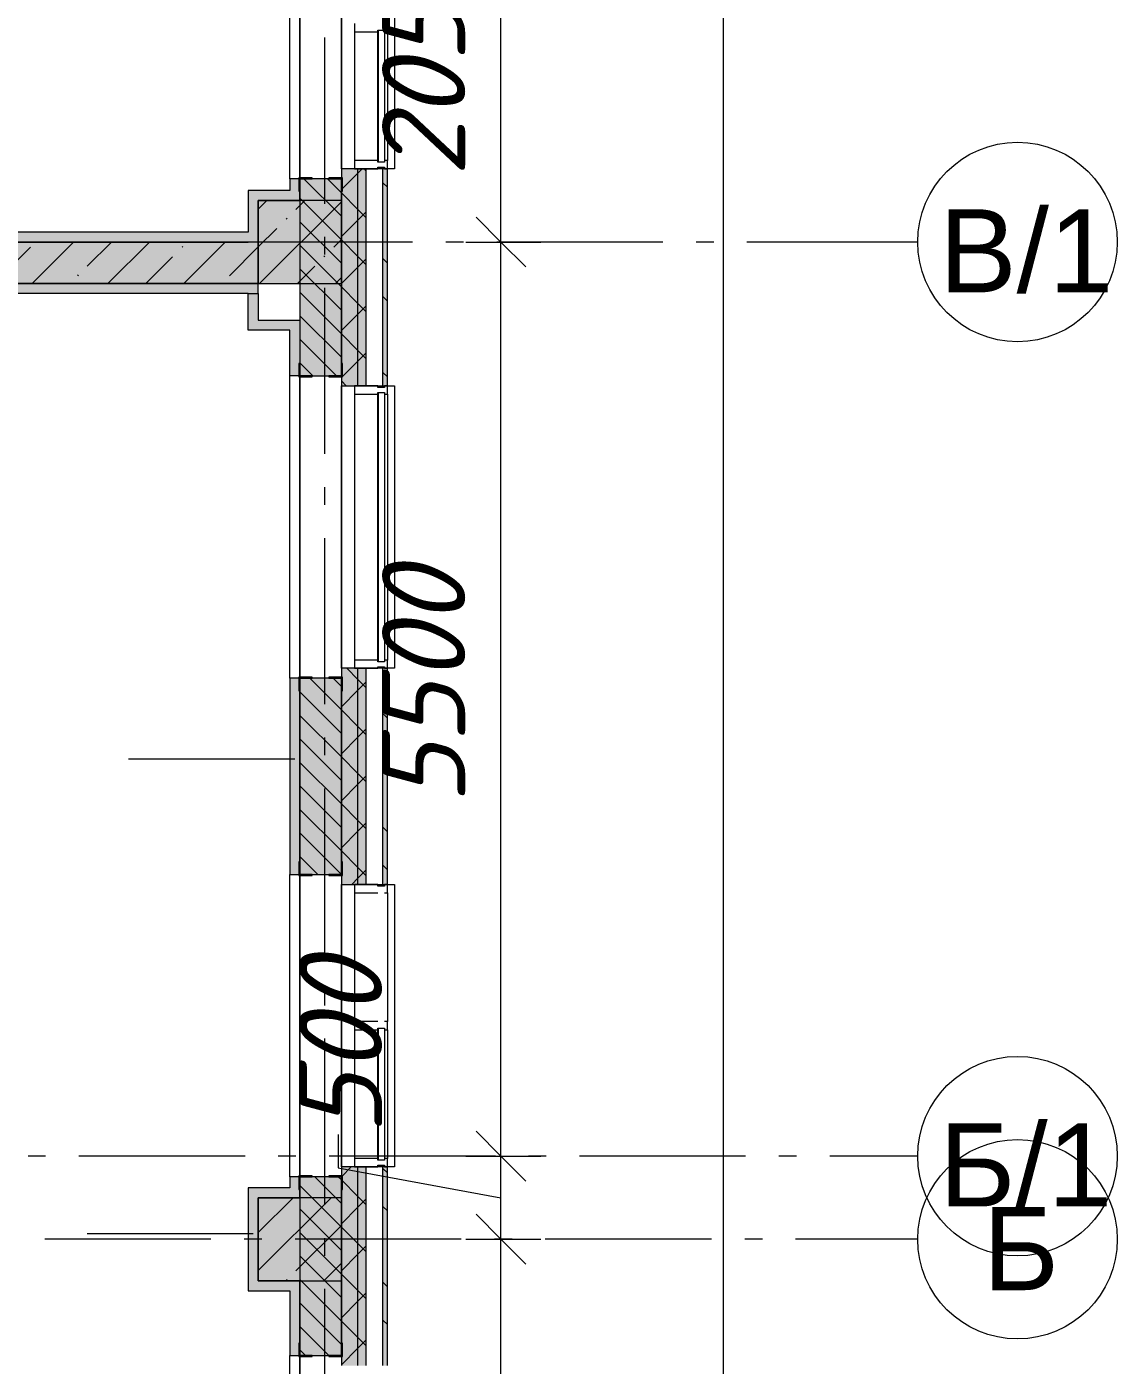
# Model space of a CAD drawing. Header units: millimetres. Extents: x -537608 to 253996, y -217170 to 186033.
# Drawn here: x -215169 to -208608, y 93913 to 101966 of the extents above; entities that cross this region are included whole.
import ezdxf

# ---------------------------------------------------------------- set-up
doc = ezdxf.new("R2010")
doc.units = ezdxf.units.MM
doc.layers.add('PDF _Геометрия', color=7, linetype='Continuous')
doc.layers.add('PDF _Текст', color=7, linetype='Continuous')
doc.layers.add('PDF _Сплошная заливка', color=7, linetype='Continuous', true_color=0xffffff)
doc.styles.add('PDF ArialMT', font='arial.ttf')
doc.styles.add('PDF ISOCPEUR Italic', font='isocpeui.ttf')

msp = doc.modelspace()

# ---------------------------------------------------------------- hatches: boundary and pattern name
at = {"layer": 'PDF _Сплошная заливка', "transparency": 33554559}
h = msp.add_hatch(color=256, dxfattribs=at)
h.paths.add_polyline_path([(-213276.196, 91321.2663), (-213176.1955, 91321.2663), (-213176.1955, 92211.2671), (-213276.196, 92211.2671), (-213276.196, 91421.2666)], flags=0)
h.paths.add_polyline_path([(-213238.0699, 93911.265), (-213176.1955, 93911.265), (-213176.1955, 95106.2662), (-213276.196, 95106.2662), (-213276.196, 93911.265)], flags=0)
h.paths.add_polyline_path([(-213276.196, 96806.2641), (-213176.1955, 96806.2641), (-213176.1955, 98106.2648), (-213276.196, 98106.2648)], flags=0)
h.paths.add_polyline_path([(-213238.0699, 99806.2649), (-213176.1955, 99806.2649), (-213176.1955, 101111.2648), (-213276.196, 101111.2648), (-213276.196, 99806.2649)], flags=0)
h.paths.add_polyline_path([(-213276.196, 102811.2649), (-213176.1955, 102811.2649), (-213176.1955, 104121.2638), (-213276.196, 104121.2638), (-213276.196, 103904.3215)], flags=0)
h.paths.add_polyline_path([(-213276.196, 105821.264), (-213176.1955, 105821.264), (-213176.1955, 107121.2647), (-213276.196, 107121.2647), (-213276.196, 106736.1164)], flags=0)
h.paths.add_polyline_path([(-213276.196, 108821.2626), (-213176.1955, 108821.2626), (-213176.1955, 110121.2633), (-213276.196, 110121.2633), (-213276.196, 109567.9133)], flags=0)
h.paths.add_polyline_path([(-213238.0699, 111821.2633), (-213176.1955, 111821.2633), (-213176.1955, 113121.2619), (-213276.196, 113121.2619), (-213276.196, 111821.2633)], flags=0)
h.paths.add_polyline_path([(-213238.0699, 114821.262), (-213176.1955, 114821.262), (-213176.1955, 116121.2606), (-213276.196, 116121.2606), (-213276.196, 114821.262)], flags=0)
h.paths.add_polyline_path([(-213238.0699, 117821.2606), (-213176.1955, 117821.2606), (-213176.1955, 119121.2613), (-213276.196, 119121.2613), (-213276.196, 117821.2606)], flags=0)
h.paths.add_polyline_path([(-213238.0699, 120821.2614), (-213176.1955, 120821.2614), (-213176.1955, 122121.2599), (-213276.196, 122121.2599), (-213276.196, 120821.2614)], flags=0)
h.paths.add_polyline_path([(-213276.196, 123821.2601), (-213176.1955, 123821.2601), (-213176.1955, 125121.2596), (-213276.196, 125121.2596)], flags=0)
h.paths.add_polyline_path([(-213276.196, 126821.2597), (-213176.1955, 126821.2597), (-213176.1955, 128121.2594), (-213276.196, 128121.2594), (-213276.196, 127266.638)], flags=0)
h.paths.add_polyline_path([(-213176.1955, 129821.2592), (-213176.1955, 131221.2592), (-213276.196, 131221.2592), (-213276.196, 129821.2592), (-213238.0699, 129821.2592)], flags=0)
h.paths.add_polyline_path([(-213276.196, 132921.2581), (-213176.1955, 132921.2581), (-213176.1955, 134013.0333), (-213276.196, 134013.0333)], flags=0)
h.paths.add_polyline_path([(-213276.196, 135713.0321), (-213176.1955, 135713.0321), (-213176.1955, 137121.2587), (-213276.196, 137121.2587), (-213276.196, 135771.2589)], flags=0)
h.paths.add_polyline_path([(-213276.196, 138821.2574), (-213176.1955, 138821.2574), (-213176.1955, 140391.2579), (-213276.196, 140391.2579), (-213276.196, 139301.7709)], flags=0)
h = msp.add_hatch(color=256, dxfattribs=at)
h.paths.add_polyline_path([(-213126.1959, 91271.2661), (-213126.1959, 92211.2671), (-213176.1955, 92211.2671), (-213176.1955, 91271.2661)], flags=0)
h.paths.add_polyline_path([(-213176.1955, 93911.265), (-213126.1959, 93911.265), (-213126.1959, 95106.2662), (-213176.1955, 95106.2662), (-213176.1955, 93993.0342)], flags=0)
h.paths.add_polyline_path([(-213126.1959, 96806.2641), (-213126.1959, 98106.2648), (-213176.1955, 98106.2648), (-213176.1955, 96806.2641)], flags=0)
h.paths.add_polyline_path([(-213126.1959, 99806.2649), (-213126.1959, 101111.2648), (-213176.1955, 101111.2648), (-213176.1955, 99806.2649)], flags=0)
h.paths.add_polyline_path([(-213126.1959, 102811.2649), (-213126.1959, 104121.2638), (-213176.1955, 104121.2638), (-213176.1955, 102811.2649)], flags=0)
h.paths.add_polyline_path([(-213126.1959, 105821.264), (-213126.1959, 107121.2647), (-213176.1955, 107121.2647), (-213176.1955, 105821.264)], flags=0)
h.paths.add_polyline_path([(-213126.1959, 108821.2626), (-213126.1959, 110121.2633), (-213176.1955, 110121.2633), (-213176.1955, 108821.2626)], flags=0)
h.paths.add_polyline_path([(-213126.1959, 111821.2633), (-213126.1959, 113121.2619), (-213176.1955, 113121.2619), (-213176.1955, 111821.2633)], flags=0)
h.paths.add_polyline_path([(-213176.1955, 114821.262), (-213126.1959, 114821.262), (-213126.1959, 116121.2606), (-213176.1955, 116121.2606), (-213176.1955, 115231.5051)], flags=0)
h.paths.add_polyline_path([(-213126.1959, 117821.2606), (-213126.1959, 119121.2613), (-213176.1955, 119121.2613), (-213176.1955, 117821.2606)], flags=0)
h.paths.add_polyline_path([(-213176.1955, 120821.2614), (-213126.1959, 120821.2614), (-213126.1959, 122121.2599), (-213176.1955, 122121.2599), (-213176.1955, 120895.0969)], flags=0)
h.paths.add_polyline_path([(-213126.1959, 123821.2601), (-213126.1959, 125121.2596), (-213176.1955, 125121.2596), (-213176.1955, 123821.2601)], flags=0)
h.paths.add_polyline_path([(-213176.1955, 126821.2597), (-213126.1959, 126821.2597), (-213126.1959, 128121.2594), (-213176.1955, 128121.2594), (-213176.1955, 127974.5862)], flags=0)
h.paths.add_polyline_path([(-213126.1959, 129821.2592), (-213126.1959, 131221.2592), (-213176.1955, 131221.2592), (-213176.1955, 129821.2592)], flags=0)
h.paths.add_polyline_path([(-213126.1959, 132921.2581), (-213126.1959, 134013.0333), (-213176.1955, 134013.0333), (-213176.1955, 132921.2581)], flags=0)
h.paths.add_polyline_path([(-213126.1959, 135713.0321), (-213126.1959, 137121.2587), (-213176.1955, 137121.2587), (-213176.1955, 135713.0321)], flags=0)
h.paths.add_polyline_path([(-213126.1959, 138821.2574), (-213126.1959, 140391.2579), (-213176.1955, 140391.2579), (-213176.1955, 138821.2574)], flags=0)
h = msp.add_hatch(color=256, dxfattribs=at)
h.paths.add_polyline_path([(-212999.1964, 91144.2677), (-212999.1964, 92211.2671), (-213026.1966, 92211.2671), (-213026.1966, 91144.2677)], flags=0)
h.paths.add_polyline_path([(-212999.1964, 93911.265), (-212999.1964, 95106.2662), (-213026.1966, 95106.2662), (-213026.1966, 93911.265)], flags=0)
h.paths.add_polyline_path([(-213026.1966, 96806.2641), (-212999.1964, 96806.2641), (-212999.1964, 98106.2648), (-213026.1966, 98106.2648), (-213026.1966, 96824.8312)], flags=0)
h.paths.add_polyline_path([(-213026.1966, 99806.2649), (-212999.1964, 99806.2649), (-212999.1964, 101111.2648), (-213026.1966, 101111.2648), (-213026.1966, 101072.5245)], flags=0)
h.paths.add_polyline_path([(-213026.1966, 102811.2649), (-212999.1964, 102811.2649), (-212999.1964, 104121.2638), (-213026.1966, 104121.2638), (-213026.1966, 103904.3215)], flags=0)
h.paths.add_polyline_path([(-213026.1966, 105821.264), (-212999.1964, 105821.264), (-212999.1964, 107121.2647), (-213026.1966, 107121.2647), (-213026.1966, 106736.1164)], flags=0)
h.paths.add_polyline_path([(-213026.1966, 108821.2626), (-212999.1964, 108821.2626), (-212999.1964, 110121.2633), (-213026.1966, 110121.2633), (-213026.1966, 109567.9133)], flags=0)
h.paths.add_polyline_path([(-213026.1966, 111821.2633), (-212999.1964, 111821.2633), (-212999.1964, 113121.2619), (-213026.1966, 113121.2619), (-213026.1966, 112399.7082)], flags=0)
h.paths.add_polyline_path([(-213026.1966, 114821.262), (-212999.1964, 114821.262), (-212999.1964, 116121.2606), (-213026.1966, 116121.2606), (-213026.1966, 115231.5051)], flags=0)
h.paths.add_polyline_path([(-213026.1966, 117821.2606), (-212999.1964, 117821.2606), (-212999.1964, 119121.2613), (-213026.1966, 119121.2613), (-213026.1966, 118063.2999)], flags=0)
h.paths.add_polyline_path([(-212999.1964, 120821.2614), (-212999.1964, 122121.2599), (-213026.1966, 122121.2599), (-213026.1966, 120821.2614)], flags=0)
h.paths.add_polyline_path([(-213026.1966, 123821.2601), (-212999.1964, 123821.2601), (-212999.1964, 125121.2596), (-213026.1966, 125121.2596)], flags=0)
h.paths.add_polyline_path([(-213026.1966, 126821.2597), (-212999.1964, 126821.2597), (-212999.1964, 128121.2594), (-213026.1966, 128121.2594), (-213026.1966, 127974.5862)], flags=0)
h.paths.add_polyline_path([(-212999.1964, 129821.2592), (-212999.1964, 131221.2592), (-213026.1966, 131221.2592), (-213026.1966, 129821.2592)], flags=0)
h.paths.add_polyline_path([(-212999.1964, 132921.2581), (-212999.1964, 134013.0333), (-213026.1966, 134013.0333), (-213026.1966, 132921.2581)], flags=0)
h.paths.add_polyline_path([(-212999.1964, 135713.0321), (-212999.1964, 137121.2587), (-213026.1966, 137121.2587), (-213026.1966, 135713.0321)], flags=0)
h.paths.add_polyline_path([(-212999.1964, 138821.2574), (-212999.1964, 140391.2579), (-213026.1966, 140391.2579), (-213026.1966, 138821.2574)], flags=0)
h = msp.add_hatch(color=256, dxfattribs=at)
h.paths.add_polyline_path([(-213276.196, 91921.2686), (-213276.196, 92151.2643), (-213526.1963, 92151.2643), (-213526.1963, 91921.2686), (-213431.1553, 91921.2686)], flags=0)
h.paths.add_polyline_path([(-213526.1963, 93971.2679), (-213276.196, 93971.2679), (-213276.196, 95046.2677), (-213526.1963, 95046.2677), (-213526.1963, 93993.0342)], flags=0)
h.paths.add_polyline_path([(-213526.1963, 96866.267), (-213276.196, 96866.267), (-213276.196, 98046.2663), (-213526.1963, 98046.2663)], flags=0)
h.paths.add_polyline_path([(-213276.196, 99866.2656), (-213276.196, 101051.2641), (-213526.1963, 101051.2641), (-213526.1963, 99866.2656)], flags=0)
h.paths.add_polyline_path([(-213276.196, 102871.2634), (-213276.196, 104061.2632), (-213526.1963, 104061.2632), (-213526.1963, 102871.2634)], flags=0)
h.paths.add_polyline_path([(-213276.196, 105881.2646), (-213276.196, 107061.264), (-213526.1963, 107061.264), (-213526.1963, 105881.2646)], flags=0)
h.paths.add_polyline_path([(-213276.196, 108881.2632), (-213276.196, 109671.2637), (-213526.1963, 109671.2637), (-213526.1963, 108881.2632)], flags=0)
h.paths.add_polyline_path([(-213276.196, 109921.2625), (-213276.196, 110061.2626), (-213526.1963, 110061.2626), (-213526.1963, 109921.2625)], flags=0)
h.paths.add_polyline_path([(-213276.196, 111881.2619), (-213276.196, 112421.2636), (-213526.1963, 112421.2636), (-213526.1963, 111881.2619)], flags=0)
h.paths.add_polyline_path([(-213276.196, 112921.2633), (-213276.196, 113061.2634), (-213526.1963, 113061.2634), (-213526.1963, 112921.2633), (-213326.1961, 112921.2633)], flags=0)
h.paths.add_polyline_path([(-213526.1963, 114881.2627), (-213276.196, 114881.2627), (-213276.196, 116061.262), (-213526.1963, 116061.262), (-213526.1963, 115231.5051)], flags=0)
h.paths.add_polyline_path([(-213526.1963, 117881.2613), (-213276.196, 117881.2613), (-213276.196, 118421.2607), (-213526.1963, 118421.2607), (-213526.1963, 118063.2999)], flags=0)
h.paths.add_polyline_path([(-213276.196, 118921.2605), (-213276.196, 119061.2607), (-213526.1963, 119061.2607), (-213526.1963, 118921.2605), (-213344.1577, 118921.2605)], flags=0)
h.paths.add_polyline_path([(-213526.1963, 120881.2599), (-213276.196, 120881.2599), (-213276.196, 121421.2594), (-213526.1963, 121421.2594), (-213526.1963, 120895.0969)], flags=0)
h.paths.add_polyline_path([(-213276.196, 121921.2613), (-213276.196, 122061.2593), (-213526.1963, 122061.2593), (-213526.1963, 121921.2613), (-213326.1961, 121921.2613)], flags=0)
h.paths.add_polyline_path([(-213276.196, 123881.2607), (-213276.196, 125061.26), (-213526.1963, 125061.26), (-213526.1963, 123881.2607)], flags=0)
h.paths.add_polyline_path([(-213526.1963, 126881.2599), (-213276.196, 126881.2599), (-213276.196, 127421.2599), (-213526.1963, 127421.2599), (-213526.1963, 127266.638)], flags=0)
h.paths.add_polyline_path([(-213276.196, 127921.2597), (-213276.196, 128061.2598), (-213526.1963, 128061.2598), (-213526.1963, 127921.2597), (-213326.1961, 127921.2597)], flags=0)
h.paths.add_polyline_path([(-213276.196, 129881.2587), (-213276.196, 130421.2599), (-213526.1963, 130421.2599), (-213526.1963, 129881.2587)], flags=0)
h.paths.add_polyline_path([(-213276.196, 130921.2596), (-213276.196, 131161.2588), (-213526.1963, 131161.2588), (-213526.1963, 130921.2596), (-213351.1962, 130921.2596)], flags=0)
h.paths.add_polyline_path([(-213526.1963, 132981.2592), (-213276.196, 132981.2592), (-213276.196, 133953.0322), (-213526.1963, 133953.0322)], flags=0)
h.paths.add_polyline_path([(-213526.1963, 136271.2587), (-213276.196, 136271.2587), (-213276.196, 137061.2578), (-213526.1963, 137061.2578), (-213526.1963, 136469.9747)], flags=0)
h.paths.add_polyline_path([(-213526.1963, 138881.2581), (-213276.196, 138881.2581), (-213276.196, 139621.2568), (-213526.1963, 139621.2568), (-213526.1963, 139301.7709)], flags=0)
at = {"layer": 'PDF _Сплошная заливка', "true_color": 0xff7d7d, "transparency": 33554559}
for points in [[(-213586.1959, 100921.2645), (-213586.1959, 100981.2651), (-213836.1964, 100981.2651), (-213836.1964, 100921.2645), (-213655.5049, 100921.2645)], [(-213836.1964, 100671.2657), (-213836.1964, 100731.2642), (-220716.1945, 100731.2642), (-220716.1945, 100671.2657), (-214072.9389, 100671.2657)], [(-213586.1959, 94921.2673), (-213586.1959, 94981.2657), (-213836.1964, 94981.2657), (-213836.1964, 94921.2673), (-213776.1962, 94921.2673)], [(-213586.1959, 94361.2668), (-213526.1963, 94361.2668), (-213526.1963, 94421.2653), (-213776.1962, 94421.2653), (-213776.1962, 94361.2668)]]:
    msp.add_hatch(color=11, dxfattribs=at).paths.add_polyline_path(points)
at = {"layer": 'PDF _Сплошная заливка', "transparency": 33554559}
msp.add_hatch(color=256, dxfattribs=at).paths.add_polyline_path([(-214907.808, 100421.2647), (-213776.1962, 100421.2647), (-213776.1962, 100671.2657), (-220776.1952, 100671.2657), (-220776.1952, 100421.2647), (-218247.2844, 100421.2647)])
at = {"layer": 'PDF _Сплошная заливка', "true_color": 0xfca910, "transparency": 33554559}
msp.add_hatch(color=40, dxfattribs=at).paths.add_polyline_path([(-214072.9389, 100361.264), (-213776.1962, 100364.5753), (-213776.1962, 100421.2647), (-220456.1953, 100421.2647), (-220456.1953, 100361.264), (-214907.808, 100361.264)])

# ---------------------------------------------------------------- linework, layer by layer
at = {"layer": 'PDF _Геометрия', "lineweight": 9}
for p, q in [((-210977.27, 91281.2687), (-210977.27, 179161.2487)), ((-213586.1959, 101051.2641), (-213586.1959, 102871.2634)), ((-213526.1963, 101057.2644), (-213526.1963, 102865.2653)), ((-213526.1963, 102865.2653), (-213526.1963, 101057.2644)), ((-213276.196, 101111.2648), (-213276.196, 102811.2649)), ((-213276.196, 102811.2649), (-213276.196, 101111.2648)), ((-212315.765, 100671.2657), (-212315.765, 102721.2649)), ((-213196.196, 101986.2638), (-213196.196, 101936.2636)), ((-212999.1964, 101936.2636), (-212999.1964, 101986.2638)), ((-213196.196, 101936.2636), (-213196.196, 101161.265)), ((-213196.196, 101936.2636), (-213056.1958, 101936.2636)), ((-213056.1958, 101936.2636), (-213056.1958, 101946.2641)), ((-213056.1958, 101946.2641), (-213016.1956, 101946.2641)), ((-213016.1956, 101946.2641), (-213016.1956, 101936.2636)), ((-213016.1956, 101936.2636), (-213016.1956, 101161.265)), ((-213016.1956, 101936.2636), (-212999.1964, 101936.2636)), ((-212999.1964, 101936.2636), (-212999.1964, 101161.265)), ((-213056.1958, 101161.265), (-213196.196, 101161.265)), ((-213196.196, 101161.265), (-213196.196, 101111.2648)), ((-213056.1958, 101151.2645), (-213056.1958, 101161.265)), ((-213016.1956, 101151.2645), (-213056.1958, 101151.2645)), ((-212999.1964, 101161.265), (-213016.1956, 101161.265)), ((-213016.1956, 101161.265), (-213016.1956, 101151.2645)), ((-212999.1964, 101111.2648), (-212999.1964, 101161.265)), ((-213276.196, 101111.2648), (-213276.196, 99806.2649)), ((-213176.1955, 101111.2648), (-213276.196, 101111.2648)), ((-213276.196, 100986.443), (-213176.1955, 101086.4413)), ((-213196.196, 101111.2648), (-213056.1958, 101111.2648)), ((-213176.1955, 101086.4413), (-213151.3737, 101111.2648)), ((-213126.1959, 101111.2648), (-213176.1955, 101111.2648)), ((-213176.1955, 99806.2649), (-213176.1955, 101111.2648)), ((-213126.1959, 101100.3515), (-213137.1081, 101111.2648)), ((-213026.1966, 101111.2648), (-213126.1959, 101111.2648)), ((-213126.1959, 99806.2649), (-213126.1959, 101111.2648)), ((-213056.1958, 101111.2648), (-213056.1958, 101121.2652)), ((-213056.1958, 101121.2652), (-213016.1956, 101121.2652)), ((-212999.1964, 101111.2648), (-213026.1966, 101111.2648)), ((-213026.1966, 99806.2649), (-213026.1966, 101111.2648)), ((-213016.1956, 101121.2652), (-213016.1956, 101111.2648)), ((-213016.1956, 101111.2648), (-212999.1964, 101111.2648)), ((-212999.1964, 99806.2649), (-212999.1964, 101111.2648)), ((-213526.1963, 101051.2641), (-213586.1959, 101051.2641)), ((-213586.1959, 101051.2641), (-213586.1959, 100981.2651)), ((-213276.196, 101051.2641), (-213526.1963, 101051.2641)), ((-213526.1963, 101051.2641), (-213526.1963, 100921.2645)), ((-213526.1963, 100921.2645), (-213526.1963, 101051.2641)), ((-213276.196, 100826.0889), (-213501.3728, 101051.2641)), ((-213276.196, 100967.5099), (-213359.9512, 101051.2641)), ((-213276.196, 99866.2656), (-213276.196, 101051.2641)), ((-213586.1959, 100981.2651), (-213836.1964, 100981.2651)), ((-213836.1964, 100981.2651), (-213836.1964, 100921.2645)), ((-213836.1964, 100921.2645), (-213836.1964, 100731.2642)), ((-213776.1962, 100869.8348), (-213724.7676, 100921.2645)), ((-213276.196, 100921.2645), (-213776.1962, 100921.2645)), ((-213776.1962, 100921.2645), (-213776.1962, 100421.2647)), ((-213776.1962, 100671.2657), (-213776.1962, 100921.2645)), ((-213776.1962, 100921.2645), (-213586.1959, 100921.2645)), ((-213768.5705, 100421.2647), (-213276.196, 100913.6387)), ((-213586.1959, 100921.2645), (-213526.1963, 100921.2645)), ((-213550.4601, 100867.4729), (-213496.6686, 100921.2645)), ((-213276.196, 100684.6678), (-213526.1963, 100934.6666)), ((-213526.1963, 100921.2645), (-213526.1963, 100201.2652)), ((-213176.1955, 100867.5096), (-213276.196, 100967.5099)), ((-213276.196, 100421.2647), (-213276.196, 100921.2645)), ((-213126.1959, 100817.5093), (-213176.1955, 100867.5096)), ((-213176.1955, 100803.5991), (-213126.1959, 100853.5993)), ((-213776.1962, 100641.7379), (-213664.5086, 100753.4245)), ((-213607.4843, 100810.4498), (-213602.7425, 100815.1906)), ((-213276.196, 100543.2468), (-213526.1963, 100793.2455)), ((-213276.196, 100703.5987), (-213176.1955, 100803.5991)), ((-213836.1964, 100731.2642), (-220716.1945, 100731.2642)), ((-213836.1964, 100671.2657), (-220716.1945, 100671.2657)), ((-220716.1945, 100671.2657), (-213836.1964, 100671.2657)), ((-215137.1622, 100421.2647), (-214887.1611, 100671.2657)), ((-214805.0023, 100525.3255), (-214659.0622, 100671.2657)), ((-214680.9642, 100421.2647), (-214430.9633, 100671.2657)), ((-214224.7673, 100421.2647), (-213974.7675, 100671.2657)), ((-213776.1962, 100671.2657), (-213836.1964, 100671.2657)), ((-213776.1962, 100421.2647), (-213776.1962, 100671.2657)), ((-213322.3612, 100639.3762), (-213276.196, 100685.5397)), ((-213176.1955, 100584.6674), (-213276.196, 100684.6678)), ((-212527.8966, 100671.2657), (-212315.765, 100671.2657)), ((-212315.765, 95171.2639), (-212315.765, 100671.2657)), ((-212315.765, 100671.2657), (-212075.7645, 100671.2657)), ((-215365.259, 100421.2647), (-215147.1497, 100639.3762)), ((-214452.8652, 100421.2647), (-214291.7791, 100582.3508)), ((-214234.7549, 100639.3762), (-214230.0141, 100644.1169)), ((-213949.6317, 100468.3003), (-213776.1962, 100641.7379)), ((-213276.196, 100401.8235), (-213526.1963, 100651.8245)), ((-213379.3854, 100582.3508), (-213374.6446, 100587.0916)), ((-213126.1959, 100534.6672), (-213176.1955, 100584.6674)), ((-213540.4715, 100421.2647), (-213436.4107, 100525.3255)), ((-213276.196, 100260.4025), (-213526.1963, 100510.4034)), ((-213276.196, 100420.7566), (-213176.1955, 100520.757)), ((-213176.1955, 100520.757), (-213126.1959, 100570.7572)), ((-213776.1962, 100421.2647), (-220456.1953, 100421.2647)), ((-220456.1953, 100421.2647), (-213776.1962, 100421.2647)), ((-214862.0255, 100468.3003), (-214857.2846, 100473.0432)), ((-213776.1962, 100421.2647), (-213276.196, 100421.2647)), ((-213776.1962, 100361.264), (-213776.1962, 100421.2647)), ((-213312.3737, 100421.2647), (-213276.196, 100457.4408)), ((-213836.1964, 100361.264), (-220396.1946, 100361.264)), ((-213836.1964, 100361.264), (-213776.1962, 100361.264)), ((-213836.1964, 100141.2645), (-213836.1964, 100361.264)), ((-213776.1962, 100361.264), (-213776.1962, 100201.2652)), ((-213276.196, 100118.9814), (-213526.1963, 100368.9824)), ((-213176.1955, 100301.8253), (-213276.196, 100401.8235)), ((-213126.1959, 100251.8251), (-213176.1955, 100301.8253)), ((-213176.1955, 100237.9149), (-213126.1959, 100287.9151)), ((-213776.1962, 100201.2652), (-213586.1959, 100201.2652)), ((-213586.1959, 100201.2652), (-213526.1963, 100201.2652)), ((-213276.196, 99977.5604), (-213526.1963, 100227.5613)), ((-213526.1963, 100201.2652), (-213526.1963, 99866.2656)), ((-213526.1963, 100201.2652), (-213526.1963, 99866.2656)), ((-213276.196, 100137.9145), (-213176.1955, 100237.9149)), ((-213776.1962, 100141.2645), (-213836.1964, 100141.2645)), ((-213586.1959, 100141.2645), (-213776.1962, 100141.2645)), ((-213586.1959, 99866.2656), (-213586.1959, 100141.2645)), ((-213176.1955, 100018.981), (-213276.196, 100118.9814)), ((-213306.3217, 99866.2656), (-213526.1963, 100086.1381)), ((-213126.1959, 99968.9808), (-213176.1955, 100018.981)), ((-213447.7444, 99866.2656), (-213526.1963, 99944.7171)), ((-213276.196, 99855.0724), (-213176.1955, 99955.0706)), ((-213176.1955, 99955.0706), (-213126.1959, 100005.0708)), ((-213526.1963, 99866.2656), (-213586.1959, 99866.2656)), ((-213586.1959, 98046.2663), (-213586.1959, 99866.2656)), ((-213526.1963, 99866.2656), (-213276.196, 99866.2656)), ((-213526.1963, 98052.2645), (-213526.1963, 99860.2653)), ((-213526.1963, 99860.2653), (-213526.1963, 98052.2645)), ((-213246.3221, 99806.2649), (-213276.196, 99836.1393)), ((-213276.196, 99806.2649), (-213176.1955, 99806.2649)), ((-213276.196, 98106.2648), (-213276.196, 99806.2649)), ((-213276.196, 99806.2649), (-213276.196, 98106.2648)), ((-213056.1958, 99806.2649), (-213196.196, 99806.2649)), ((-213196.196, 99806.2649), (-213196.196, 99756.2647)), ((-213176.1955, 99806.2649), (-213126.1959, 99806.2649)), ((-213126.1959, 99806.2649), (-213026.1966, 99806.2649)), ((-213056.1958, 99796.2644), (-213056.1958, 99806.2649)), ((-213016.1956, 99796.2644), (-213056.1958, 99796.2644)), ((-213026.1966, 99806.2649), (-212999.1964, 99806.2649)), ((-213016.1956, 99806.2649), (-213016.1956, 99796.2644)), ((-212999.1964, 99806.2649), (-213016.1956, 99806.2649)), ((-212999.1964, 99756.2647), (-212999.1964, 99806.2649)), ((-213196.196, 99756.2647), (-213056.1958, 99756.2647)), ((-213196.196, 99756.2647), (-213196.196, 98156.265)), ((-213056.1958, 99756.2647), (-213056.1958, 99766.2652)), ((-213056.1958, 99766.2652), (-213016.1956, 99766.2652)), ((-213016.1956, 99766.2652), (-213016.1956, 99756.2647)), ((-213016.1956, 99756.2647), (-212999.1964, 99756.2647)), ((-213016.1956, 99756.2647), (-213016.1956, 98156.265)), ((-212999.1964, 99756.2647), (-212999.1964, 98156.265)), ((-213276.196, 98106.2648), (-213276.196, 96806.2641)), ((-213176.1955, 98106.2648), (-213276.196, 98106.2648)), ((-213176.1955, 98039.0841), (-213243.378, 98106.2648)), ((-213056.1958, 98156.265), (-213196.196, 98156.265)), ((-213196.196, 98156.265), (-213196.196, 98106.2648)), ((-213196.196, 98106.2648), (-213056.1958, 98106.2648)), ((-213126.1959, 98106.2648), (-213176.1955, 98106.2648)), ((-213176.1955, 96806.2641), (-213176.1955, 98106.2648)), ((-213026.1966, 98106.2648), (-213126.1959, 98106.2648)), ((-213126.1959, 96806.2641), (-213126.1959, 98106.2648)), ((-213056.1958, 98146.2646), (-213056.1958, 98156.265)), ((-213016.1956, 98146.2646), (-213056.1958, 98146.2646)), ((-213056.1958, 98106.2648), (-213056.1958, 98116.2653)), ((-213056.1958, 98116.2653), (-213016.1956, 98116.2653)), ((-212999.1964, 98106.2648), (-213026.1966, 98106.2648)), ((-213026.1966, 96806.2641), (-213026.1966, 98106.2648)), ((-212999.1964, 98156.265), (-213016.1956, 98156.265)), ((-213016.1956, 98156.265), (-213016.1956, 98146.2646)), ((-213016.1956, 98116.2653), (-213016.1956, 98106.2648)), ((-213016.1956, 98106.2648), (-212999.1964, 98106.2648)), ((-212999.1964, 98106.2648), (-212999.1964, 98156.265)), ((-212999.1964, 96806.2641), (-212999.1964, 98106.2648)), ((-213526.1963, 98046.2663), (-213586.1959, 98046.2663)), ((-213586.1959, 98046.2663), (-213586.1959, 96866.267)), ((-213276.196, 98046.2663), (-213526.1963, 98046.2663)), ((-213526.1963, 98046.2663), (-213526.1963, 96866.267)), ((-213526.1963, 96866.267), (-213526.1963, 98046.2663)), ((-213276.196, 97856.2424), (-213466.2215, 98046.2663)), ((-213276.196, 97997.6612), (-213324.7994, 98046.2663)), ((-213276.196, 96866.267), (-213276.196, 98046.2663)), ((-213126.1959, 97989.0839), (-213176.1955, 98039.0841)), ((-213176.1955, 97975.1736), (-213126.1959, 98025.1738)), ((-213276.196, 97714.8191), (-213526.1963, 97964.8201)), ((-213276.196, 97875.1711), (-213176.1955, 97975.1736)), ((-213176.1955, 97756.2419), (-213276.196, 97856.2424)), ((-213276.196, 97573.3959), (-213526.1963, 97823.3969)), ((-213276.196, 97592.329), (-213176.1955, 97692.3294)), ((-213126.1959, 97706.2418), (-213176.1955, 97756.2419)), ((-213176.1955, 97692.3294), (-213126.1959, 97742.3296)), ((-213276.196, 97431.977), (-213526.1963, 97681.978)), ((-213556.1967, 97559.3285), (-214556.1962, 97559.3285)), ((-213276.196, 97290.5538), (-213526.1963, 97540.5548)), ((-213176.1955, 97473.3999), (-213276.196, 97573.3959)), ((-213126.1959, 97423.3997), (-213176.1955, 97473.3999)), ((-213176.1955, 97409.4873), (-213126.1959, 97459.4874)), ((-213276.196, 97149.1349), (-213526.1963, 97399.1359)), ((-213276.196, 97309.4869), (-213176.1955, 97409.4873)), ((-213176.1955, 97190.5535), (-213276.196, 97290.5538)), ((-213276.196, 97007.7117), (-213526.1963, 97257.7127)), ((-213276.196, 97026.6448), (-213176.1955, 97126.6452)), ((-213126.1959, 97140.5532), (-213176.1955, 97190.5535)), ((-213176.1955, 97126.6452), (-213126.1959, 97176.6453)), ((-213276.196, 96866.2928), (-213526.1963, 97116.2894)), ((-213417.5917, 96866.267), (-213526.1963, 96974.8706)), ((-213176.1955, 96907.7113), (-213276.196, 97007.7117)), ((-213126.1959, 96857.7111), (-213176.1955, 96907.7113)), ((-213176.1955, 96843.803), (-213126.1959, 96893.8033)), ((-213586.1959, 96866.267), (-213526.1963, 96866.267)), ((-213586.1959, 95046.2677), (-213586.1959, 96866.267)), ((-213526.1963, 96866.267), (-213276.196, 96866.267)), ((-213526.1963, 95052.2658), (-213526.1963, 96860.2645)), ((-213526.1963, 96860.2645), (-213526.1963, 95052.2658)), ((-213276.196, 96806.2641), (-213176.1955, 96806.2641)), ((-213276.196, 95106.2662), (-213276.196, 96806.2641)), ((-213276.196, 96806.2641), (-213276.196, 95106.2662)), ((-213213.7328, 96806.2641), (-213176.1955, 96843.803)), ((-213056.1958, 96806.2641), (-213196.196, 96806.2641)), ((-213196.196, 96806.2641), (-213196.196, 96756.264)), ((-213176.1955, 96806.2641), (-213126.1959, 96806.2641)), ((-213126.1959, 96806.2641), (-213026.1966, 96806.2641)), ((-213056.1958, 96796.2658), (-213056.1958, 96806.2641)), ((-213026.1966, 96806.2641), (-212999.1964, 96806.2641)), ((-212999.1964, 96806.2641), (-213016.1956, 96806.2641)), ((-213016.1956, 96806.2641), (-213016.1956, 96796.2658)), ((-212999.1964, 96756.264), (-212999.1964, 96806.2641)), ((-213196.196, 96756.264), (-213056.1958, 96756.264)), ((-213196.196, 96756.264), (-213196.196, 95981.2653)), ((-213016.1956, 96796.2658), (-213056.1958, 96796.2658)), ((-213016.1956, 96756.264), (-212999.1964, 96756.264)), ((-212999.1964, 96756.264), (-212999.1964, 95981.2653)), ((-213056.1958, 95981.2653), (-213196.196, 95981.2653)), ((-213196.196, 95981.2653), (-213196.196, 95931.2651)), ((-213196.196, 95931.2651), (-213196.196, 95156.2664)), ((-213196.196, 95931.2651), (-213056.1958, 95931.2651)), ((-213056.1958, 95931.2651), (-213056.1958, 95941.2677)), ((-213056.1958, 95941.2677), (-213016.1956, 95941.2677)), ((-212999.1964, 95981.2653), (-213016.1956, 95981.2653)), ((-213016.1956, 95941.2677), (-213016.1956, 95931.2651)), ((-213016.1956, 95931.2651), (-213016.1956, 95156.2664)), ((-213016.1956, 95931.2651), (-212999.1964, 95931.2651)), ((-212999.1964, 95931.2651), (-212999.1964, 95981.2653)), ((-212999.1964, 95931.2651), (-212999.1964, 95156.2664)), ((-213294.8357, 95301.1559), (-213294.8357, 95101.1551)), ((-213276.196, 95046.7457), (-213216.677, 95106.2662)), ((-213276.196, 95106.2662), (-213276.196, 93911.265)), ((-213176.1955, 95106.2662), (-213276.196, 95106.2662)), ((-213056.1958, 95156.2664), (-213196.196, 95156.2664)), ((-213196.196, 95156.2664), (-213196.196, 95106.2662)), ((-213196.196, 95106.2662), (-213056.1958, 95106.2662)), ((-213126.1959, 95106.2662), (-213176.1955, 95106.2662)), ((-213176.1955, 93911.265), (-213176.1955, 95106.2662)), ((-213026.1966, 95106.2662), (-213126.1959, 95106.2662)), ((-213126.1959, 93911.265), (-213126.1959, 95106.2662)), ((-213056.1958, 95146.2638), (-213056.1958, 95156.2664)), ((-213016.1956, 95146.2638), (-213056.1958, 95146.2638)), ((-213056.1958, 95106.2662), (-213056.1958, 95116.2646)), ((-213056.1958, 95116.2646), (-213016.1956, 95116.2646)), ((-212999.1964, 95106.2662), (-213026.1966, 95106.2662)), ((-213026.1966, 93911.265), (-213026.1966, 95106.2662)), ((-212999.1964, 95156.2664), (-213016.1956, 95156.2664)), ((-213016.1956, 95156.2664), (-213016.1956, 95146.2638)), ((-213016.1956, 95116.2646), (-213016.1956, 95106.2662)), ((-213016.1956, 95106.2662), (-212999.1964, 95106.2662)), ((-212999.1964, 95106.2662), (-212999.1964, 95156.2664)), ((-212999.1964, 93911.265), (-212999.1964, 95106.2662)), ((-212527.8966, 95171.2639), (-212315.765, 95171.2639)), ((-212315.765, 94671.2662), (-212315.765, 95171.2639)), ((-212315.765, 95171.2639), (-212075.7645, 95171.2639)), ((-213526.1963, 95046.2677), (-213586.1959, 95046.2677)), ((-213586.1959, 95046.2677), (-213586.1959, 94981.2657)), ((-213526.1963, 94921.2673), (-213526.1963, 95046.2677)), ((-213526.1963, 95046.2677), (-213526.1963, 94921.2673)), ((-213276.196, 95046.2677), (-213526.1963, 95046.2677)), ((-213276.196, 94886.3937), (-213436.0695, 95046.2677)), ((-213294.8357, 95101.1551), (-212315.765, 94921.2673)), ((-213276.196, 95027.8126), (-213294.6489, 95046.2677)), ((-213276.196, 93971.2679), (-213276.196, 95046.2677)), ((-213176.1955, 94927.8122), (-213276.196, 95027.8126)), ((-213586.1959, 94981.2657), (-213836.1964, 94981.2657)), ((-213836.1964, 94981.2657), (-213836.1964, 94921.2673)), ((-213276.196, 94744.9705), (-213526.1963, 94994.9714)), ((-213836.1964, 94921.2673), (-213836.1964, 94361.2668)), ((-213776.1962, 94483.0766), (-213338.0088, 94921.2673)), ((-213776.1962, 94711.1777), (-213566.1084, 94921.2673)), ((-213276.196, 94921.2673), (-213776.1962, 94921.2673)), ((-213776.1962, 94921.2673), (-213776.1962, 94421.2653)), ((-213776.1962, 94421.2653), (-213776.1962, 94921.2673)), ((-213776.1962, 94921.2673), (-213586.1959, 94921.2673)), ((-213586.1959, 94921.2673), (-213526.1963, 94921.2673)), ((-213526.1963, 94921.2673), (-213526.1963, 94361.2668)), ((-213276.196, 94421.2653), (-213276.196, 94921.2673)), ((-213276.196, 94763.9036), (-213176.1955, 94863.9039)), ((-213126.1959, 94877.812), (-213176.1955, 94927.8122)), ((-213176.1955, 94863.9039), (-213126.1959, 94913.9041)), ((-213276.196, 94603.5516), (-213526.1963, 94853.5482)), ((-213806.1966, 94704.0127), (-214806.1972, 94704.0127)), ((-213550.4601, 94480.717), (-213276.196, 94754.9817)), ((-213276.196, 94462.1284), (-213526.1963, 94712.1293)), ((-213176.1955, 94644.9701), (-213276.196, 94744.9705)), ((-213126.1959, 94594.9699), (-213176.1955, 94644.9701)), ((-213176.1955, 94581.0618), (-213126.1959, 94631.062)), ((-212527.8966, 94671.2662), (-212315.765, 94671.2662)), ((-212315.765, 91281.2687), (-212315.765, 94671.2662)), ((-212315.765, 94671.2662), (-212075.7645, 94671.2662)), ((-213276.196, 94320.7094), (-213526.1963, 94570.7061)), ((-213276.196, 94481.0614), (-213176.1955, 94581.0618)), ((-213381.8112, 94421.2653), (-213276.196, 94526.8806)), ((-213176.1955, 94362.1279), (-213276.196, 94462.1284)), ((-213776.1962, 94421.2653), (-213276.196, 94421.2653)), ((-213526.1963, 94421.2653), (-213776.1962, 94421.2653)), ((-213607.4843, 94423.6938), (-213602.7425, 94428.4346)), ((-213276.196, 94179.2863), (-213526.1963, 94429.2872)), ((-213526.1963, 94361.2668), (-213526.1963, 94421.2653)), ((-213836.1964, 94361.2668), (-213776.1962, 94361.2668)), ((-213776.1962, 94361.2668), (-213586.1959, 94361.2668)), ((-213586.1959, 94361.2668), (-213586.1959, 93971.2679)), ((-213526.1963, 93971.2679), (-213526.1963, 94361.2668)), ((-213526.1963, 94361.2668), (-213526.1963, 93971.2679)), ((-213126.1959, 94312.1278), (-213176.1955, 94362.1279)), ((-213176.1955, 94298.2197), (-213126.1959, 94348.2199)), ((-213276.196, 94037.863), (-213526.1963, 94287.864)), ((-213276.196, 94198.2193), (-213176.1955, 94298.2197)), ((-213351.0191, 93971.2679), (-213526.1963, 94146.4451)), ((-213176.1955, 94079.2858), (-213276.196, 94179.2863)), ((-213126.1959, 94029.2857), (-213176.1955, 94079.2858)), ((-213176.1955, 94015.3776), (-213126.1959, 94065.3778)), ((-213492.4408, 93971.2679), (-213526.1963, 94005.0219)), ((-213276.196, 93915.3772), (-213176.1955, 94015.3776)), ((-213586.1959, 93971.2679), (-213526.1963, 93971.2679)), ((-213586.1959, 92208.4726), (-213586.1959, 93971.2679)), ((-213526.1963, 93971.2679), (-213276.196, 93971.2679)), ((-213526.1963, 92208.4726), (-213526.1963, 93965.2654)), ((-213526.1963, 93965.2654), (-213526.1963, 92208.4726))]:
    msp.add_line(p, q, dxfattribs=at)
at = {"layer": 'PDF _Геометрия', "color": 253, "lineweight": 9, "true_color": 0xaaaaaa}
for p, q in [((-212956.1971, 102811.2649), (-212956.1971, 101111.2648)), ((-213376.1958, 100901.6747), (-213376.1958, 101901.6743)), ((-213056.1958, 101161.265), (-213056.1958, 101936.2636)), ((-213054.1963, 101946.2641), (-213054.1963, 101151.2645)), ((-213054.1963, 101121.2652), (-213054.1963, 101111.2648)), ((-212956.1971, 101111.2648), (-212999.1964, 101111.2648)), ((-214353.2588, 100671.2657), (-215353.2584, 100671.2657)), ((-214047.4248, 100671.2657), (-214153.258, 100671.2657)), ((-212847.4256, 100671.2657), (-213847.4246, 100671.2657)), ((-213376.1958, 100595.8413), (-213376.1958, 100701.674)), ((-212541.5915, 100671.2657), (-212647.4248, 100671.2657)), ((-211341.5912, 100671.2657), (-212341.5908, 100671.2657)), ((-211035.7572, 100671.2657), (-211141.5915, 100671.2657)), ((-209808.2351, 100671.2657), (-210835.758, 100671.2657)), ((-213376.1958, 99395.8409), (-213376.1958, 100395.8405)), ((-213054.1963, 99806.2649), (-213054.1963, 99796.2644)), ((-212999.1964, 99806.2649), (-212956.1971, 99806.2649)), ((-212956.1971, 99806.2649), (-212956.1971, 98106.2648)), ((-213056.1958, 98156.265), (-213056.1958, 99756.2647)), ((-213054.1963, 99766.2652), (-213054.1963, 98146.2646)), ((-213376.1958, 99090.0074), (-213376.1958, 99195.8424)), ((-213376.1958, 97890.0092), (-213376.1958, 98890.0088)), ((-213054.1963, 98116.2653), (-213054.1963, 98106.2648)), ((-212956.1971, 98106.2648), (-212999.1964, 98106.2648)), ((-213376.1958, 97584.1736), (-213376.1958, 97690.0085)), ((-213376.1958, 96384.1776), (-213376.1958, 97384.1771)), ((-213054.1963, 96806.2641), (-213054.1963, 96796.2658)), ((-212999.1964, 96806.2641), (-212956.1971, 96806.2641)), ((-212956.1971, 96806.2641), (-212956.1971, 95106.2662)), ((-213376.1958, 96078.342), (-213376.1958, 96184.1768)), ((-213056.1958, 95156.2664), (-213056.1958, 95931.2651)), ((-213054.1963, 95941.2677), (-213054.1963, 95146.2638)), ((-213376.1958, 94878.3416), (-213376.1958, 95878.3412)), ((-215055.4597, 95171.2639), (-215161.2925, 95171.2639)), ((-213855.4594, 95171.2639), (-214855.4589, 95171.2639)), ((-213549.6259, 95171.2639), (-213655.4602, 95171.2639)), ((-212349.6267, 95171.2639), (-213349.6262, 95171.2639)), ((-213054.1963, 95116.2646), (-213054.1963, 95106.2662)), ((-212956.1971, 95106.2662), (-212999.1964, 95106.2662)), ((-212043.7937, 95171.2639), (-212149.627, 95171.2639)), ((-210843.7944, 95171.2639), (-211843.7934, 95171.2639)), ((-210537.9604, 95171.2639), (-210643.7926, 95171.2639)), ((-209808.2351, 95171.2639), (-210337.9607, 95171.2639)), ((-214060.9352, 94671.2662), (-215060.9346, 94671.2662)), ((-213755.1027, 94671.2662), (-213860.9354, 94671.2662)), ((-212555.1029, 94671.2662), (-213555.1019, 94671.2662)), ((-213376.1958, 94572.5103), (-213376.1958, 94678.3409)), ((-212249.2689, 94671.2662), (-212355.1027, 94671.2662)), ((-211049.2696, 94671.2662), (-212049.2692, 94671.2662)), ((-210743.4361, 94671.2662), (-210849.2699, 94671.2662)), ((-209808.2351, 94671.2662), (-210543.4365, 94671.2662)), ((-213376.1958, 93372.51), (-213376.1958, 94372.5095))]:
    msp.add_line(p, q, dxfattribs=at)
at = {"layer": 'PDF _Геометрия', "color": 253, "lineweight": 20, "true_color": 0xaaaaaa}
for p, q in [((-213451.1961, 101057.2644), (-213532.1967, 101057.2644)), ((-213532.1967, 101057.2644), (-213532.1967, 100976.2639)), ((-213526.1963, 100976.2639), (-213526.1963, 101051.2641)), ((-213526.1963, 101051.2641), (-213451.1961, 101051.2641)), ((-213451.1961, 101051.2641), (-213451.1961, 101057.2644)), ((-213270.1962, 101057.2644), (-213351.1962, 101057.2644)), ((-213351.1962, 101057.2644), (-213351.1962, 101051.2641)), ((-213351.1962, 101051.2641), (-213276.196, 101051.2641)), ((-213276.196, 101051.2641), (-213276.196, 100976.2639)), ((-213270.1962, 100976.2639), (-213270.1962, 101057.2644)), ((-213532.1967, 100976.2639), (-213526.1963, 100976.2639)), ((-213276.196, 100976.2639), (-213270.1962, 100976.2639)), ((-213526.1963, 99941.2659), (-213532.1967, 99941.2659)), ((-213532.1967, 99941.2659), (-213532.1967, 99860.2653)), ((-213526.1963, 99866.2656), (-213526.1963, 99941.2659)), ((-213270.1962, 99941.2659), (-213276.196, 99941.2659)), ((-213276.196, 99941.2659), (-213276.196, 99866.2656)), ((-213270.1962, 99860.2653), (-213270.1962, 99941.2659)), ((-213532.1967, 99860.2653), (-213451.1961, 99860.2653)), ((-213451.1961, 99866.2656), (-213526.1963, 99866.2656)), ((-213451.1961, 99860.2653), (-213451.1961, 99866.2656)), ((-213351.1962, 99866.2656), (-213351.1962, 99860.2653)), ((-213276.196, 99866.2656), (-213351.1962, 99866.2656)), ((-213351.1962, 99860.2653), (-213270.1962, 99860.2653)), ((-213451.1961, 98052.2645), (-213532.1967, 98052.2645)), ((-213532.1967, 98052.2645), (-213532.1967, 97971.2661)), ((-213526.1963, 97971.2661), (-213526.1963, 98046.2663)), ((-213526.1963, 98046.2663), (-213451.1961, 98046.2663)), ((-213451.1961, 98046.2663), (-213451.1961, 98052.2645)), ((-213270.1962, 98052.2645), (-213351.1962, 98052.2645)), ((-213351.1962, 98052.2645), (-213351.1962, 98046.2663)), ((-213351.1962, 98046.2663), (-213276.196, 98046.2663)), ((-213276.196, 98046.2663), (-213276.196, 97971.2661)), ((-213270.1962, 97971.2661), (-213270.1962, 98052.2645)), ((-213532.1967, 97971.2661), (-213526.1963, 97971.2661)), ((-213276.196, 97971.2661), (-213270.1962, 97971.2661)), ((-213526.1963, 96941.2672), (-213532.1967, 96941.2672)), ((-213532.1967, 96941.2672), (-213532.1967, 96860.2645)), ((-213526.1963, 96866.267), (-213526.1963, 96941.2672)), ((-213270.1962, 96941.2672), (-213276.196, 96941.2672)), ((-213276.196, 96941.2672), (-213276.196, 96866.267)), ((-213270.1962, 96860.2645), (-213270.1962, 96941.2672)), ((-213532.1967, 96860.2645), (-213451.1961, 96860.2645)), ((-213451.1961, 96866.267), (-213526.1963, 96866.267)), ((-213451.1961, 96860.2645), (-213451.1961, 96866.267)), ((-213351.1962, 96866.267), (-213351.1962, 96860.2645)), ((-213276.196, 96866.267), (-213351.1962, 96866.267)), ((-213351.1962, 96860.2645), (-213270.1962, 96860.2645)), ((-213451.1961, 95052.2658), (-213532.1967, 95052.2658)), ((-213532.1967, 95052.2658), (-213532.1967, 94971.2674)), ((-213526.1963, 94971.2674), (-213526.1963, 95046.2677)), ((-213526.1963, 95046.2677), (-213451.1961, 95046.2677)), ((-213451.1961, 95046.2677), (-213451.1961, 95052.2658)), ((-213270.1962, 95052.2658), (-213351.1962, 95052.2658)), ((-213351.1962, 95052.2658), (-213351.1962, 95046.2677)), ((-213351.1962, 95046.2677), (-213276.196, 95046.2677)), ((-213276.196, 95046.2677), (-213276.196, 94971.2674)), ((-213270.1962, 94971.2674), (-213270.1962, 95052.2658)), ((-213532.1967, 94971.2674), (-213526.1963, 94971.2674)), ((-213276.196, 94971.2674), (-213270.1962, 94971.2674)), ((-213526.1963, 94046.2682), (-213532.1967, 94046.2682)), ((-213532.1967, 94046.2682), (-213532.1967, 93965.2654)), ((-213526.1963, 93971.2679), (-213526.1963, 94046.2682)), ((-213270.1962, 94046.2682), (-213276.196, 94046.2682)), ((-213276.196, 94046.2682), (-213276.196, 93971.2679)), ((-213270.1962, 93965.2654), (-213270.1962, 94046.2682)), ((-213532.1967, 93965.2654), (-213451.1961, 93965.2654)), ((-213451.1961, 93971.2679), (-213526.1963, 93971.2679)), ((-213451.1961, 93965.2654), (-213451.1961, 93971.2679)), ((-213351.1962, 93971.2679), (-213351.1962, 93965.2654)), ((-213276.196, 93971.2679), (-213351.1962, 93971.2679)), ((-213351.1962, 93965.2654), (-213270.1962, 93965.2654))]:
    msp.add_line(p, q, dxfattribs=at)
at = {"layer": 'PDF _Геометрия', "color": 8, "lineweight": 9, "true_color": 0x787878}
for p, q in [((-212999.1964, 101000.5061), (-213026.1966, 101027.5062)), ((-212999.1964, 100544.3082), (-213026.1966, 100571.3084)), ((-212999.1964, 100316.2092), (-213026.1966, 100343.2094)), ((-212999.1964, 99860.0134), (-213026.1966, 99887.0136)), ((-212999.1964, 97807.1292), (-213026.1966, 97834.1272)), ((-212999.1964, 97579.028), (-213026.1966, 97606.0304)), ((-212999.1964, 97122.8301), (-213026.1966, 97149.8325)), ((-212999.1964, 96894.7333), (-213026.1966, 96921.7314)), ((-212999.1964, 95069.9459), (-213026.1966, 95096.9439)), ((-212999.1964, 94841.8491), (-213026.1966, 94868.8471)), ((-212999.1964, 94385.6511), (-213026.1966, 94412.6492)), ((-212999.1964, 94157.55), (-213026.1966, 94184.5524))]:
    msp.add_line(p, q, dxfattribs=at)
at = {"layer": 'PDF _Геометрия', "lineweight": 20}
for p, q in [((-212465.7645, 100821.2641), (-212315.765, 100671.2657)), ((-212315.765, 100671.2657), (-212165.7644, 100521.2651)), ((-212465.7645, 95321.2644), (-212315.765, 95171.2639)), ((-212315.765, 95171.2639), (-212165.7644, 95021.2676)), ((-212465.7645, 94821.2668), (-212315.765, 94671.2662)), ((-212315.765, 94671.2662), (-212165.7644, 94521.2657))]:
    msp.add_line(p, q, dxfattribs=at)
for centre, radius in [((-209208.235, 100671.2641), 599.9996), ((-209208.2353, 95171.266), 600.0003), ((-209208.2348, 94671.2653), 599.9989)]:
    msp.add_circle(centre, radius, dxfattribs=at)
at = {"layer": 'PDF _Сплошная заливка', "color": 11, "lineweight": 35, "true_color": 0xff7d7d, "transparency": 33554559}
for points in [[(-213526.1963, 100921.2645), (-213526.1963, 101051.2641), (-213586.1959, 100921.2645), (-213586.1959, 101051.2641)], [(-213776.1962, 100671.2657), (-213776.1962, 100921.2645), (-213836.1964, 100671.2657), (-213836.1964, 100921.2645)], [(-213776.1962, 100141.2645), (-213776.1962, 100361.264), (-213836.1964, 100141.2645), (-213836.1964, 100361.264)], [(-213586.1959, 100141.2645), (-213586.1959, 100201.2652), (-213776.1962, 100141.2645), (-213776.1962, 100201.2652)], [(-213526.1963, 99866.2656), (-213526.1963, 100201.2652), (-213586.1959, 99866.2656), (-213586.1959, 100201.2652)], [(-213586.1959, 96866.267), (-213526.1963, 96866.267), (-213586.1959, 98046.2663), (-213526.1963, 98046.2663)], [(-213526.1963, 94921.2673), (-213526.1963, 95046.2677), (-213586.1959, 94921.2673), (-213586.1959, 95046.2677)], [(-213776.1962, 94361.2668), (-213776.1962, 94921.2673), (-213836.1964, 94361.2668), (-213836.1964, 94921.2673)], [(-213526.1963, 93971.2679), (-213526.1963, 94361.2668), (-213586.1959, 93971.2679), (-213586.1959, 94361.2668)]]:
    msp.add_solid(points, dxfattribs=at)
at = {"layer": 'PDF _Сплошная заливка', "lineweight": 35, "transparency": 33554559}
for points in [[(-213776.1962, 100421.2647), (-213276.196, 100421.2647), (-213776.1962, 100921.2645), (-213276.196, 100921.2645)], [(-213276.196, 94421.2653), (-213276.196, 94921.2673), (-213776.1962, 94421.2653), (-213776.1962, 94921.2673)]]:
    msp.add_solid(points, dxfattribs=at)

# ---------------------------------------------------------------- texts
at = {"layer": 'PDF _Текст', "char_height": 500, "attachment_point": 4, "rotation": 90, "style": 'PDF ISOCPEUR Italic'}
for s, insert in [('2050 950', (-212781.2788, 101064.1991)), ('5500', (-212781.2788, 97289.2061)), ('500', (-213281.5132, 95301.1559))]:
    msp.add_mtext(s, dxfattribs=dict(at, insert=insert))
at = {"layer": 'PDF _Текст', "char_height": 500, "attachment_point": 4, "style": 'PDF ArialMT'}
for s, insert in [('В/1', (-209679.1763, 100614.9423)), ('Б/1', (-209679.1763, 95114.9448)), ('Б', (-209417.276, 94614.9428))]:
    msp.add_mtext(s, dxfattribs=dict(at, insert=insert))

doc.saveas('drawing.dxf')
